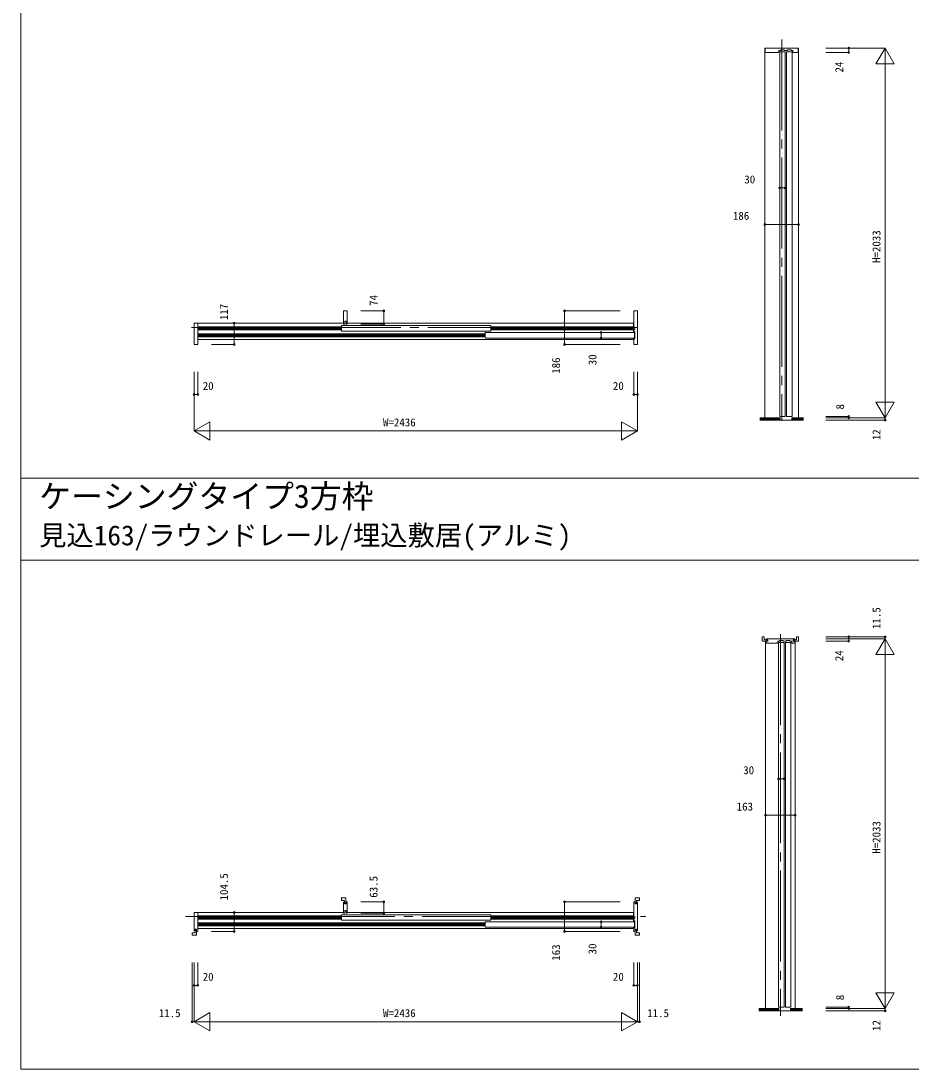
# Model space of a CAD drawing. Units: millimetres, scale not verified. Extents: x -14341 to 14341, y -10000 to 10000.
# Drawn here: x -14341 to -9449, y -10000 to -4239 of the extents above; entities that cross this region are included whole.
import ezdxf
from ezdxf.enums import TextEntityAlignment as Align

# ---------------------------------------------------------------- set-up
doc = ezdxf.new("R2010")
doc.units = ezdxf.units.MM
doc.header["$LTSCALE"] = 50
doc.linetypes.add('USER1', pattern=[13, 10, -1, 1, -1])
doc.layers.add('0-0_0', color=7, linetype='Continuous')
for name, color, linetype, lineweight in [('0-1_YKK_F1', 7, 'Continuous', 18), ('0-4_YKK_N1', 2, 'Continuous', 18), ('0-5_YKK_B1', 4, 'Continuous', 18), ('0-6_YKK_Z1', 7, 'Continuous', 18)]:
    doc.layers.add(name, color=color, linetype=linetype, lineweight=lineweight)
doc.styles.add('ＭＳ ゴシック', font='')
doc.styles.get('ＭＳ ゴシック').set_extended_font_data('MS Gothic')

msp = doc.modelspace()

# ---------------------------------------------------------------- linework, layer by layer
at = {"layer": '0-1_YKK_F1'}
for p, q in [((-14340.51, -10000), (-14340.51, 10000)), ((-14340.51, -6752.5), (14159.49, -6752.5)), ((-14340.51, -7202.5), (14159.49, -7202.5)), ((-14340.51, -10000), (14340.51, -10000))]:
    msp.add_line(p, q, dxfattribs=at)
at = {"layer": '0-4_YKK_N1'}
for p, q in [((-9917.04, -4387.5), (-9592.04, -4387.5)), ((-9917.04, -4411.5), (-9792.04, -4411.5)), ((-9792.04, -4387.5), (-9792.04, -4411.5)), ((-9642.04, -4474.1), (-9592.04, -4387.5)), ((-9592.04, -6420.5), (-9592.04, -4387.5)), ((-9592.04, -4387.5), (-9542.04, -4474.1)), ((-9642.04, -4474.1), (-9542.04, -4474.1)), ((-10171.04, -5156.88), (-10141.04, -5156.88)), ((-10253.04, -5356.88), (-10067.04, -5356.88)), ((-12472.19, -5831.5), (-12347.19, -5831.5)), ((-12347.19, -5905.5), (-12347.19, -5831.5)), ((-11353.04, -6017.5), (-11353.04, -5831.5)), ((-11048.04, -5831.5), (-11353.04, -5831.5)), ((-13294.04, -5900.5), (-13169.04, -5900.5)), ((-13169.04, -6017.5), (-13169.04, -5900.5)), ((-12472.19, -5905.5), (-12347.19, -5905.5)), ((-11153.04, -5981.5), (-11153.04, -5951.5)), ((-13294.04, -6017.5), (-13169.04, -6017.5)), ((-11048.04, -6017.5), (-11353.04, -6017.5)), ((-13389.04, -6167.5), (-13389.04, -6492.5)), ((-13368.98, -6167.5), (-13368.98, -6292.5)), ((-10953.04, -6167.5), (-10953.04, -6492.5)), ((-13388.98, -6292.5), (-13368.98, -6292.5)), ((-9642.04, -6333.9), (-9542.04, -6333.9)), ((-9642.04, -6333.9), (-9592.04, -6420.5)), ((-9592.04, -6420.5), (-9542.04, -6333.9)), ((-13389.04, -6492.5), (-13302.44, -6442.5)), ((-13302.44, -6442.5), (-13302.44, -6542.5)), ((-11039.64, -6442.5), (-11039.64, -6542.5)), ((-11039.64, -6442.5), (-10953.04, -6492.5)), ((-9917.04, -6412.5), (-9792.04, -6412.5)), ((-9917.04, -6420.5), (-9592.04, -6420.5)), ((-9917.04, -6432.5), (-9592.04, -6432.5)), ((-9792.04, -6412.5), (-9792.04, -6420.5)), ((-9592.04, -6420.5), (-9592.04, -6432.5)), ((-13389.04, -6492.5), (-13302.44, -6542.5)), ((-13388.98, -6492.5), (-10953.04, -6492.5)), ((-11039.64, -6542.5), (-10953.04, -6492.5)), ((-9917.04, -7623.5), (-9592.04, -7623.5)), ((-9917.04, -7635), (-9592.04, -7635)), ((-9917.04, -7647.5), (-9792.04, -7647.5)), ((-9792.04, -7623.5), (-9792.04, -7647.5)), ((-9642.04, -7721.6), (-9592.04, -7635)), ((-9592.04, -7635), (-9592.04, -7623.5)), ((-9592.04, -9668), (-9592.04, -7635)), ((-9592.04, -7635), (-9542.04, -7721.6)), ((-9642.04, -7721.6), (-9542.04, -7721.6)), ((-10177.04, -8404.38), (-10147.04, -8404.38)), ((-10248.54, -8604.38), (-10085.54, -8604.38)), ((-12472.19, -9080.5), (-12347.19, -9080.5)), ((-12347.19, -9144), (-12347.19, -9080.5)), ((-11353.04, -9243.5), (-11353.04, -9080.5)), ((-11048.04, -9080.5), (-11353.04, -9080.5)), ((-13294.04, -9139), (-13169.04, -9139)), ((-13169.04, -9243.5), (-13169.04, -9139)), ((-12472.19, -9144), (-12347.19, -9144)), ((-11153.04, -9220), (-11153.04, -9190)), ((-13294.04, -9243.5), (-13169.04, -9243.5)), ((-11048.04, -9243.5), (-11353.04, -9243.5)), ((-13400.54, -9415), (-13400.54, -9740)), ((-13389.04, -9415), (-13389.04, -9740)), ((-13369.04, -9415), (-13369.04, -9540)), ((-10953.04, -9415), (-10953.04, -9740)), ((-10941.54, -9415), (-10941.54, -9740)), ((-13389.04, -9540), (-13369.04, -9540)), ((-9642.04, -9581.4), (-9542.04, -9581.4)), ((-9642.04, -9581.4), (-9592.04, -9668)), ((-9592.04, -9668), (-9542.04, -9581.4)), ((-9917.04, -9660), (-9792.04, -9660)), ((-9917.04, -9668), (-9592.04, -9668)), ((-9792.04, -9660), (-9792.04, -9668)), ((-9592.04, -9668), (-9592.04, -9680)), ((-13389.1, -9740), (-13302.5, -9690)), ((-13302.5, -9690), (-13302.5, -9790)), ((-11039.64, -9690), (-11039.64, -9790)), ((-11039.64, -9690), (-10953.04, -9740)), ((-9917.04, -9680), (-9592.04, -9680)), ((-13389.04, -9740), (-13400.54, -9740)), ((-13389.1, -9740), (-13302.5, -9790)), ((-13388.98, -9740), (-10953.04, -9740)), ((-11039.64, -9790), (-10953.04, -9740)), ((-10953.04, -9740), (-10941.54, -9740))]:
    msp.add_line(p, q, dxfattribs=at)
for points in [[(-10973.04, -6167.5), (-10973.04, -6292.5), (-10953.04, -6292.5)], [(-10973.04, -9415), (-10973.04, -9540), (-10953.04, -9540)]]:
    msp.add_lwpolyline(points, dxfattribs=at)
for centre in [(-9792.04, -4387.5), (-9792.04, -4411.5), (-10171.04, -5156.88), (-10141.04, -5156.88), (-10253.04, -5356.88), (-10067.04, -5356.88), (-12347.19, -5831.5), (-11353.04, -5831.5), (-13169.04, -5900.5), (-12347.19, -5905.5), (-11153.04, -5951.5), (-11153.04, -5981.5), (-13169.04, -6017.5), (-11353.04, -6017.5), (-13389.04, -6292.5), (-13368.98, -6292.5), (-10973.04, -6292.5), (-10953.04, -6292.5), (-9792.04, -6412.5), (-9792.04, -6420.5), (-9592.04, -6432.5), (-9792.04, -7623.5), (-9792.04, -7647.5), (-9592.04, -7623.5), (-10177.04, -8404.38), (-10147.04, -8404.38), (-10248.54, -8604.38), (-10085.54, -8604.38), (-12347.19, -9080.5), (-11353.04, -9080.5), (-13169.04, -9139), (-12347.19, -9144), (-11153.04, -9190), (-11153.04, -9220), (-13169.04, -9243.5), (-11353.04, -9243.5), (-13389.04, -9540), (-13369.04, -9540), (-10973.04, -9540), (-10953.04, -9540), (-9792.04, -9660), (-9792.04, -9668), (-9592.04, -9680), (-13400.54, -9740), (-10941.54, -9740)]:
    msp.add_circle(centre, 5, dxfattribs=at)
at = {"layer": '0-5_YKK_B1'}
for p, q in [((-10253.04, -4387.5), (-10067.04, -4387.5)), ((-10253.04, -6420.5), (-10253.04, -4387.5)), ((-10171.04, -4408.5), (-10171.04, -6412.5)), ((-10141.04, -4408.5), (-10171.04, -4408.5)), ((-10141.04, -4408.5), (-10141.04, -6412.5)), ((-10133.04, -4408.5), (-10133.04, -6412.5)), ((-10103.04, -4408.5), (-10133.04, -4408.5)), ((-10103.04, -4408.5), (-10103.04, -6412.5)), ((-10067.04, -6420.5), (-10067.04, -4387.5)), ((-12567.19, -5900.5), (-13368.04, -5900.5)), ((-13368.04, -5989), (-13368.04, -5900.5)), ((-12579.19, -5920), (-13368.04, -5920)), ((-12579.19, -5922.6), (-13368.04, -5922.6)), ((-12579.19, -5926.8), (-13368.04, -5926.8)), ((-12579.19, -5930.2), (-13368.04, -5930.2)), ((-12579.19, -5915.5), (-12577.19, -5913.5)), ((-12579.19, -5915.5), (-12579.19, -5941.5)), ((-11761.19, -5913.5), (-12577.19, -5913.5)), ((-10974.04, -5900.5), (-12547.19, -5900.5)), ((-11761.19, -5913.5), (-11759.19, -5915.5)), ((-11759.19, -5941.5), (-11759.19, -5915.5)), ((-10974.04, -5920), (-11759.19, -5920)), ((-11759.19, -5922.6), (-10974.04, -5922.6)), ((-11759.19, -5926.8), (-10974.04, -5926.8)), ((-11759.19, -5930.2), (-10974.04, -5930.2)), ((-10974.04, -5900.5), (-10974.04, -5951.5)), ((-12579.19, -5934.4), (-13368.04, -5934.4)), ((-12579.19, -5937), (-13368.04, -5937)), ((-11789.54, -5958), (-13368.04, -5958)), ((-11789.54, -5960.6), (-13368.04, -5960.6)), ((-11789.54, -5964.8), (-13368.04, -5964.8)), ((-11789.54, -5968.2), (-13368.04, -5968.2)), ((-11789.54, -5972.4), (-13368.04, -5972.4)), ((-11789.54, -5975), (-13368.04, -5975)), ((-13368.04, -5989), (-10974.04, -5989)), ((-12577.19, -5943.5), (-12579.19, -5941.5)), ((-11761.19, -5943.5), (-12577.19, -5943.5)), ((-11789.54, -5953.5), (-11787.54, -5951.5)), ((-11789.54, -5953.5), (-11789.54, -5979.5)), ((-11787.54, -5981.5), (-11789.54, -5979.5)), ((-10971.54, -5951.5), (-11787.54, -5951.5)), ((-10971.54, -5981.5), (-11787.54, -5981.5)), ((-11761.19, -5943.5), (-11759.19, -5941.5)), ((-10974.04, -5934.4), (-11759.19, -5934.4)), ((-10974.04, -5937), (-11759.19, -5937)), ((-10974.04, -5981.5), (-10974.04, -5989)), ((-10973.04, -5987.5), (-10973.04, -6015.5)), ((-10972.04, -5946.5), (-10970.04, -5946.5)), ((-10970.04, -5986.5), (-10972.04, -5986.5)), ((-10971.54, -5951.5), (-10969.54, -5953.5)), ((-10971.54, -5981.5), (-10969.54, -5979.5)), ((-10969.54, -5979.5), (-10969.54, -5953.5)), ((-10968.04, -5948.5), (-10968.04, -5984.5)), ((-10171.04, -6412.5), (-10141.04, -6412.5)), ((-10133.04, -6412.5), (-10103.04, -6412.5)), ((-10267.04, -7625.5), (-10267.04, -7645.5)), ((-10248.54, -9668), (-10248.54, -7647.5)), ((-10177.04, -7656), (-10177.04, -9660)), ((-10147.04, -7656), (-10177.04, -7656)), ((-10147.04, -7656), (-10147.04, -9660)), ((-10139.04, -7656), (-10139.04, -9660)), ((-10109.04, -7656), (-10139.04, -7656)), ((-10109.04, -7656), (-10109.04, -9660)), ((-10085.54, -9668), (-10085.54, -7647.5)), ((-10067.04, -7625.5), (-10067.04, -7645.5)), ((-12556.69, -9059), (-12576.69, -9059)), ((-10963.54, -9059), (-10943.54, -9059)), ((-10958.54, -9073), (-10958.54, -9087)), ((-12567.19, -9139), (-13368.04, -9139)), ((-13368.04, -9227.5), (-13368.04, -9139)), ((-12579.19, -9158.5), (-13368.04, -9158.5)), ((-12579.19, -9154), (-12577.19, -9152)), ((-12579.19, -9154), (-12579.19, -9180)), ((-11761.19, -9152), (-12577.19, -9152)), ((-10974.04, -9139), (-12547.19, -9139)), ((-11761.19, -9152), (-11759.19, -9154)), ((-11759.19, -9180), (-11759.19, -9154)), ((-10974.04, -9158.5), (-11759.19, -9158.5)), ((-10974.04, -9139), (-10974.04, -9190)), ((-12579.19, -9161.1), (-13368.04, -9161.1)), ((-12579.19, -9165.3), (-13368.04, -9165.3)), ((-12579.19, -9168.7), (-13368.04, -9168.7)), ((-12579.19, -9172.9), (-13368.04, -9172.9)), ((-12579.19, -9175.5), (-13368.04, -9175.5)), ((-11789.54, -9196.5), (-13368.04, -9196.5)), ((-11789.54, -9199.1), (-13368.04, -9199.1)), ((-11789.54, -9203.3), (-13368.04, -9203.3)), ((-11789.54, -9206.7), (-13368.04, -9206.7)), ((-11789.54, -9210.9), (-13368.04, -9210.9)), ((-11789.54, -9213.5), (-13368.04, -9213.5)), ((-12577.19, -9182), (-12579.19, -9180)), ((-11761.19, -9182), (-12577.19, -9182)), ((-11789.54, -9192), (-11787.54, -9190)), ((-11789.54, -9192), (-11789.54, -9218)), ((-11787.54, -9220), (-11789.54, -9218)), ((-10971.54, -9190), (-11787.54, -9190)), ((-11761.19, -9182), (-11759.19, -9180)), ((-11759.19, -9161.1), (-10974.04, -9161.1)), ((-11759.19, -9165.3), (-10974.04, -9165.3)), ((-11759.19, -9168.7), (-10974.04, -9168.7)), ((-10974.04, -9172.9), (-11759.19, -9172.9)), ((-10974.04, -9175.5), (-11759.19, -9175.5)), ((-10973.04, -9173.5), (-10973.04, -9184)), ((-10972.04, -9185), (-10970.04, -9185)), ((-10971.54, -9190), (-10969.54, -9192)), ((-10971.54, -9220), (-10969.54, -9218)), ((-10969.54, -9218), (-10969.54, -9192)), ((-10968.04, -9187), (-10968.04, -9223)), ((-13378.54, -9265), (-13398.54, -9265)), ((-13368.04, -9227.5), (-10974.04, -9227.5)), ((-10971.54, -9220), (-11787.54, -9220)), ((-10974.04, -9220), (-10974.04, -9227.5)), ((-10973.04, -9226), (-10973.04, -9241.5)), ((-10970.04, -9225), (-10972.04, -9225)), ((-10963.54, -9265), (-10943.54, -9265)), ((-10941.54, -9263), (-10941.54, -9251)), ((-10177.04, -9660), (-10147.04, -9660)), ((-10139.04, -9660), (-10109.04, -9660))]:
    msp.add_line(p, q, dxfattribs=at)
for points in [[(-10069.54, -4409.5), (-10069.54, -4387.5), (-10250.54, -4387.5), (-10250.54, -4409.5)], [(-10248.54, -4411.5), (-10176.24, -4411.5), (-10175.74, -4411), (-10175.74, -4402.3)], [(-10173.74, -4400.3), (-10165.54, -4400.3), (-10165.54, -4397.5), (-10146.54, -4397.5), (-10146.54, -4400.3), (-10127.54, -4400.3), (-10127.54, -4397.5), (-10108.54, -4397.5), (-10108.54, -4400.3), (-10100.34, -4400.3)], [(-10098.34, -4402.3), (-10098.34, -4411), (-10097.84, -4411.5), (-10071.54, -4411.5)], [(-12549.19, -5831.5), (-12567.19, -5831.5), (-12567.19, -5905.5), (-12561.19, -5905.5), (-12561.19, -5889.5)], [(-12561.19, -5889.5), (-12553.19, -5889.5), (-12553.19, -5905.5), (-12547.19, -5905.5), (-12547.19, -5833.5)], [(-10973.04, -5833.5), (-10973.04, -5922), (-10972.54, -5922.5), (-10968.04, -5922.5), (-10968.04, -5934.5), (-10972.54, -5934.5)], [(-10971.04, -6017.5), (-10953.04, -6017.5), (-10953.04, -5831.5), (-10971.04, -5831.5)], [(-13371.04, -6017.5), (-13389.04, -6017.5), (-13389.04, -5962.5), (-13389.04, -5900.5), (-13376.04, -5900.5)], [(-13376.04, -5900.5), (-13369.04, -5900.5), (-13369.04, -6015.5)], [(-10972.54, -5934.5), (-10973.04, -5935), (-10973.04, -5945.5)], [(-10256.04, -7640.5), (-10256.04, -7623.5), (-10265.04, -7623.5)], [(-10265.04, -7647.5), (-10242.04, -7647.5), (-10242.04, -7640.5), (-10256.04, -7640.5)], [(-10088.04, -7657), (-10088.04, -7648), (-10095.04, -7648), (-10097.54, -7648), (-10097.54, -7640.3), (-10089.04, -7640.3), (-10088.04, -7639.3), (-10088.04, -7635), (-10246.04, -7635), (-10246.04, -7639.3), (-10245.04, -7640.3), (-10236.54, -7640.3), (-10236.54, -7648), (-10239.04, -7648), (-10246.04, -7648), (-10246.04, -7657)], [(-10244.04, -7659), (-10182.24, -7659), (-10181.74, -7658.5), (-10181.74, -7649.8)], [(-10179.74, -7647.8), (-10171.54, -7647.8), (-10171.54, -7645), (-10152.54, -7645), (-10152.54, -7647.8), (-10133.54, -7647.8), (-10133.54, -7645), (-10114.54, -7645), (-10114.54, -7647.8), (-10106.34, -7647.8)], [(-10104.34, -7649.8), (-10104.34, -7658.5), (-10103.84, -7659), (-10090.04, -7659)], [(-10069.04, -7647.5), (-10092.04, -7647.5), (-10092.04, -7640.5), (-10078.04, -7640.5)], [(-10078.04, -7640.5), (-10078.04, -7623.5), (-10069.04, -7623.5)], [(-12578.69, -9061), (-12578.69, -9073), (-12561.69, -9073), (-12561.69, -9087)], [(-12561.19, -9144), (-12567.19, -9144), (-12567.19, -9083), (-12562.89, -9083), (-12561.89, -9084), (-12561.89, -9092.5), (-12554.19, -9092.5), (-12554.19, -9080.5), (-12549.19, -9080.5)], [(-12561.69, -9087), (-12554.69, -9087), (-12554.69, -9061)], [(-12547.19, -9082.5), (-12547.19, -9144), (-12553.19, -9144), (-12553.19, -9128), (-12561.19, -9128), (-12561.19, -9144)], [(-10973.04, -9082.5), (-10973.04, -9160.5), (-10972.54, -9161), (-10968.04, -9161), (-10968.04, -9162), (-10968.04, -9172), (-10968.04, -9173), (-10972.54, -9173), (-10973.04, -9173.5)], [(-10971.04, -9243.5), (-10966.04, -9243.5), (-10966.04, -9236.5), (-10966.04, -9231.5), (-10958.34, -9231.5), (-10958.34, -9240), (-10957.34, -9241), (-10953.04, -9241), (-10953.04, -9083), (-10957.34, -9083), (-10958.34, -9084), (-10958.34, -9092.5), (-10966.04, -9092.5), (-10966.04, -9087.3), (-10966.04, -9080.5), (-10971.04, -9080.5)], [(-10958.54, -9087), (-10965.54, -9087), (-10965.54, -9061)], [(-10941.54, -9061), (-10941.54, -9073), (-10958.54, -9073)], [(-13371.04, -9243.5), (-13376.04, -9243.5), (-13376.04, -9236.5), (-13376.04, -9231.5), (-13383.74, -9231.5), (-13383.74, -9240), (-13384.74, -9241), (-13389.04, -9241), (-13389.04, -9139), (-13376.04, -9139), (-13369.04, -9139), (-13369.04, -9241.5)], [(-13400.54, -9263), (-13400.54, -9251), (-13383.54, -9251), (-13383.54, -9237)], [(-13383.54, -9237), (-13376.54, -9237), (-13376.54, -9263)], [(-10958.54, -9237), (-10965.54, -9237), (-10965.54, -9263)], [(-10941.54, -9251), (-10958.54, -9251), (-10958.54, -9237)]]:
    msp.add_lwpolyline(points, dxfattribs=at)
for centre, radius, start, end in [((-10248.54, -4409.5), 2, 180.00001, 270.00001), ((-10173.74, -4402.3), 2, 90, 180), ((-10100.34, -4402.3), 2, 0, 90), ((-10071.54, -4409.5), 2, 270, 0), ((-12549.19, -5833.5), 2, 0, 90), ((-10971.04, -5833.5), 2, 90, 180), ((-10972.04, -5945.5), 1, 180, 270), ((-10972.04, -5987.5), 1, 90, 180), ((-10970.04, -5948.5), 2, 0, 90), ((-10970.04, -5984.5), 2, 270, 0), ((-13371.04, -6015.5), 2, 270, 0), ((-10971.04, -6015.5), 2, 180, 270), ((-10265.04, -7625.5), 2, 90, 180), ((-10265.04, -7645.5), 2, 180, 270), ((-10244.04, -7657), 2, 180, 270), ((-10179.74, -7649.8), 2, 90, 180), ((-10106.34, -7649.8), 2, 0, 90), ((-10090.04, -7657), 2, 270, 0), ((-10069.04, -7625.5), 2, 0, 90), ((-10069.04, -7645.5), 2, 270, 0), ((-12576.69, -9061), 2, 90, 180), ((-12556.69, -9061), 2, 0, 90), ((-12549.19, -9082.5), 2, 0, 90), ((-10971.04, -9082.5), 2, 90, 180), ((-10963.54, -9061), 2, 90, 180), ((-10943.54, -9061), 2, 0, 90), ((-10972.04, -9184), 1, 180, 270), ((-10970.04, -9187), 2, 0, 90), ((-13398.54, -9263), 2, 180, 270), ((-13378.54, -9263), 2, 270, 0), ((-13371.04, -9241.5), 2, 270, 0), ((-10972.04, -9226), 1, 90, 180), ((-10971.04, -9241.5), 2, 180, 270), ((-10970.04, -9223), 2, 270, 0), ((-10963.54, -9263), 2, 180, 270), ((-10943.54, -9263), 2, 270, 0)]:
    msp.add_arc(centre, radius, start, end, dxfattribs=at)
at = {"layer": '0-6_YKK_Z1', "linetype": 'USER1'}
for p, q in [((-10160.04, -4340), (-10160.04, -6437.5)), ((-13403.75, -5924.5), (-10938.15, -5924.5)), ((-10167.04, -7609.25), (-10167.04, -9706.75)), ((-13436.54, -9162), (-10906.29, -9162))]:
    msp.add_line(p, q, dxfattribs=at)
at = {"layer": '0-6_YKK_Z1'}
for p, q in [((-10280.09, -6420.5), (-10168.04, -6420.5)), ((-10280.09, -6422.9), (-10168.04, -6422.9)), ((-10280.09, -6425.3), (-10168.04, -6425.3)), ((-10280.09, -6427.7), (-10168.04, -6427.7)), ((-10280.09, -6430.1), (-10168.04, -6430.1)), ((-10039.99, -6432.5), (-10280.09, -6432.5)), ((-10168.04, -6420.5), (-10168.04, -6432.5)), ((-10105.04, -6420.5), (-10105.04, -6432.5)), ((-10039.99, -6420.5), (-10105.04, -6420.5)), ((-10039.99, -6422.9), (-10105.04, -6422.9)), ((-10039.99, -6425.3), (-10105.04, -6425.3)), ((-10039.99, -6427.7), (-10105.04, -6427.7)), ((-10039.99, -6430.1), (-10105.04, -6430.1)), ((-10285.59, -9668), (-10175.04, -9668)), ((-10285.59, -9670.4), (-10175.04, -9670.4)), ((-10285.59, -9672.8), (-10175.04, -9672.8)), ((-10285.59, -9675.2), (-10175.04, -9675.2)), ((-10285.59, -9677.6), (-10175.04, -9677.6)), ((-10175.04, -9668), (-10175.04, -9680)), ((-10045.99, -9668), (-10112.04, -9668)), ((-10112.04, -9668), (-10112.04, -9680)), ((-10045.99, -9670.4), (-10112.04, -9670.4)), ((-10045.99, -9672.8), (-10112.04, -9672.8)), ((-10045.99, -9675.2), (-10112.04, -9675.2)), ((-10045.99, -9677.6), (-10112.04, -9677.6)), ((-10045.99, -9680), (-10285.59, -9680))]:
    msp.add_line(p, q, dxfattribs=at)

# ---------------------------------------------------------------- texts
at = {"layer": '0-0_0', "style": 'ＭＳ ゴシック'}
for s, height, p in [('ケーシングタイプ3方枠', 128.3, (-14240.51, -6954.22)), ('見込163/ラウンドレール/埋込敷居(アルミ)', 110, (-14240.51, -7154.27))]:
    msp.add_text(s, height=height, dxfattribs=at).set_placement(p, align=Align.BOTTOM_LEFT)
at = {"layer": '0-4_YKK_N1', "color": 7, "style": 'ＭＳ ゴシック'}
for s, p in [('24', (-9808.91, -4522.03)), ('H=2033', (-9604.04, -5569)), ('74', (-12367.95, -5804.44)), ('117', (-13189.8, -5883.44)), ('186', (-11365.04, -6178.21)), ('30', (-11165.04, -6131.25)), ('8', (-9804.04, -6374.35)), ('12', (-9604.04, -6543.16)), ('11.5', (-9604.04, -7581.16)), ('24', (-9808.91, -7758.03)), ('H=2033', (-9604.04, -8816.5)), ('104.5', (-13189.8, -9073.26)), ('63.5', (-12367.95, -9058.26)), ('163', (-11365.04, -9404.47)), ('30', (-11165.04, -9369.69)), ('8', (-9804.04, -9621.85)), ('12', (-9604.04, -9790.66))]:
    msp.add_text(s, height=43.99, rotation=90, dxfattribs=at).set_placement(p, align=Align.BOTTOM_LEFT)
for s, p in [('30', (-10365.48, -5144.88)), ('186', (-10428.21, -5344.88)), ('20', (-13341.65, -6280.5)), ('20', (-11087.63, -6280.5)), ('W=2436', (-12351.01, -6480.5)), ('30', (-10371.48, -8392.38)), ('163', (-10407.36, -8592.38)), ('20', (-13341.71, -9528)), ('20', (-11087.63, -9528)), ('11.5', (-13582.88, -9728)), ('W=2436', (-12351.01, -9728)), ('11.5', (-10899.2, -9728))]:
    msp.add_text(s, height=43.99, dxfattribs=at).set_placement(p, align=Align.BOTTOM_LEFT)

doc.saveas('drawing.dxf')
